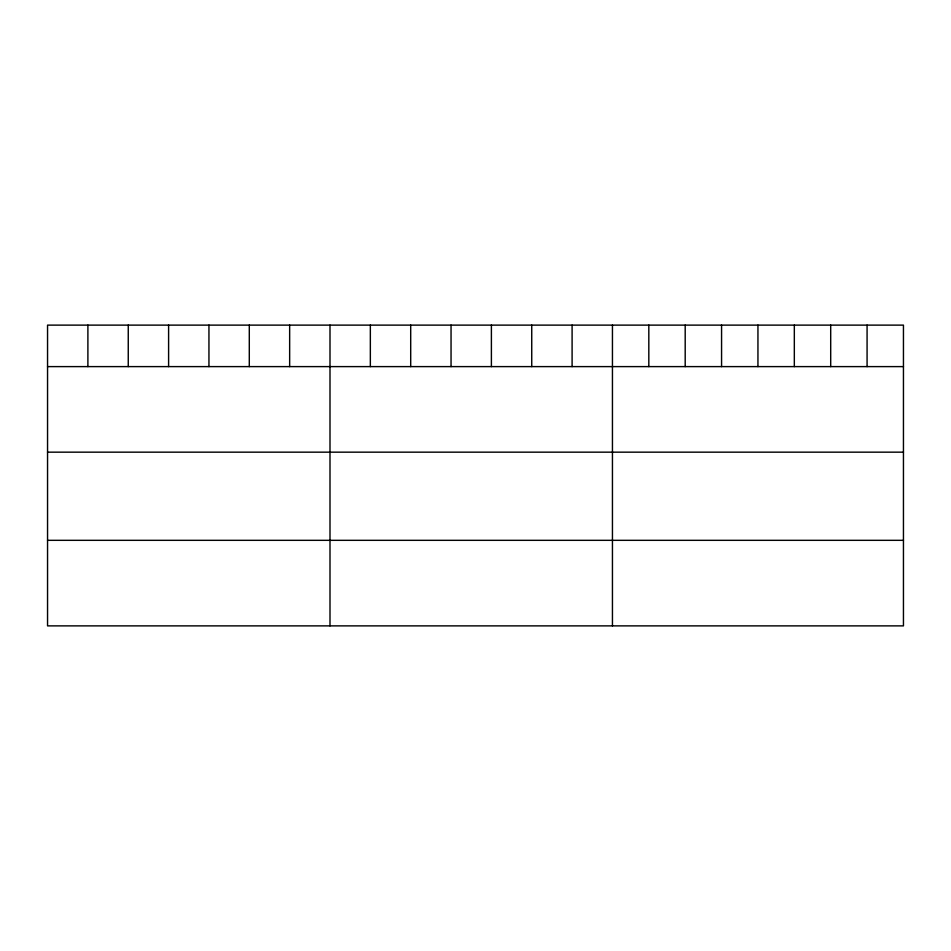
<?xml version="1.0" encoding="UTF-8"?>
<svg xmlns="http://www.w3.org/2000/svg" width="951" height="951" viewBox="0 0 951 951"><rect width="100%" height="100%" fill="white"/><g stroke="black" fill="none" stroke-linecap="round" stroke-linejoin="round"><path stroke-width="1.43" d="M903.45 366.61L903.45 625.877L47.55 625.877L47.55 325.123L903.45 325.123L903.45 366.61L47.55 366.61M47.55 452.165L903.45 452.165M47.55 540.323L903.45 540.323M867.074 325.123L867.074 366.61M830.698 325.123L830.698 366.61M794.323 325.123L794.323 366.61M757.947 325.123L757.947 366.61M721.571 325.123L721.571 366.61M685.195 325.123L685.195 366.61M648.82 325.123L648.82 366.61M612.444 325.123L612.444 625.877M572.098 325.123L572.098 366.61M531.74 325.123L531.74 366.61M491.394 325.123L491.394 366.61M451.047 325.123L451.047 366.61M410.701 325.123L410.701 366.61M370.343 325.123L370.343 366.61M329.997 325.123L329.997 625.877M289.651 325.123L289.651 366.61M249.293 325.123L249.293 366.61M208.947 325.123L208.947 366.61M168.6 325.123L168.6 366.61M128.254 325.123L128.254 366.61M87.896 325.123L87.896 366.61"/></g></svg>
